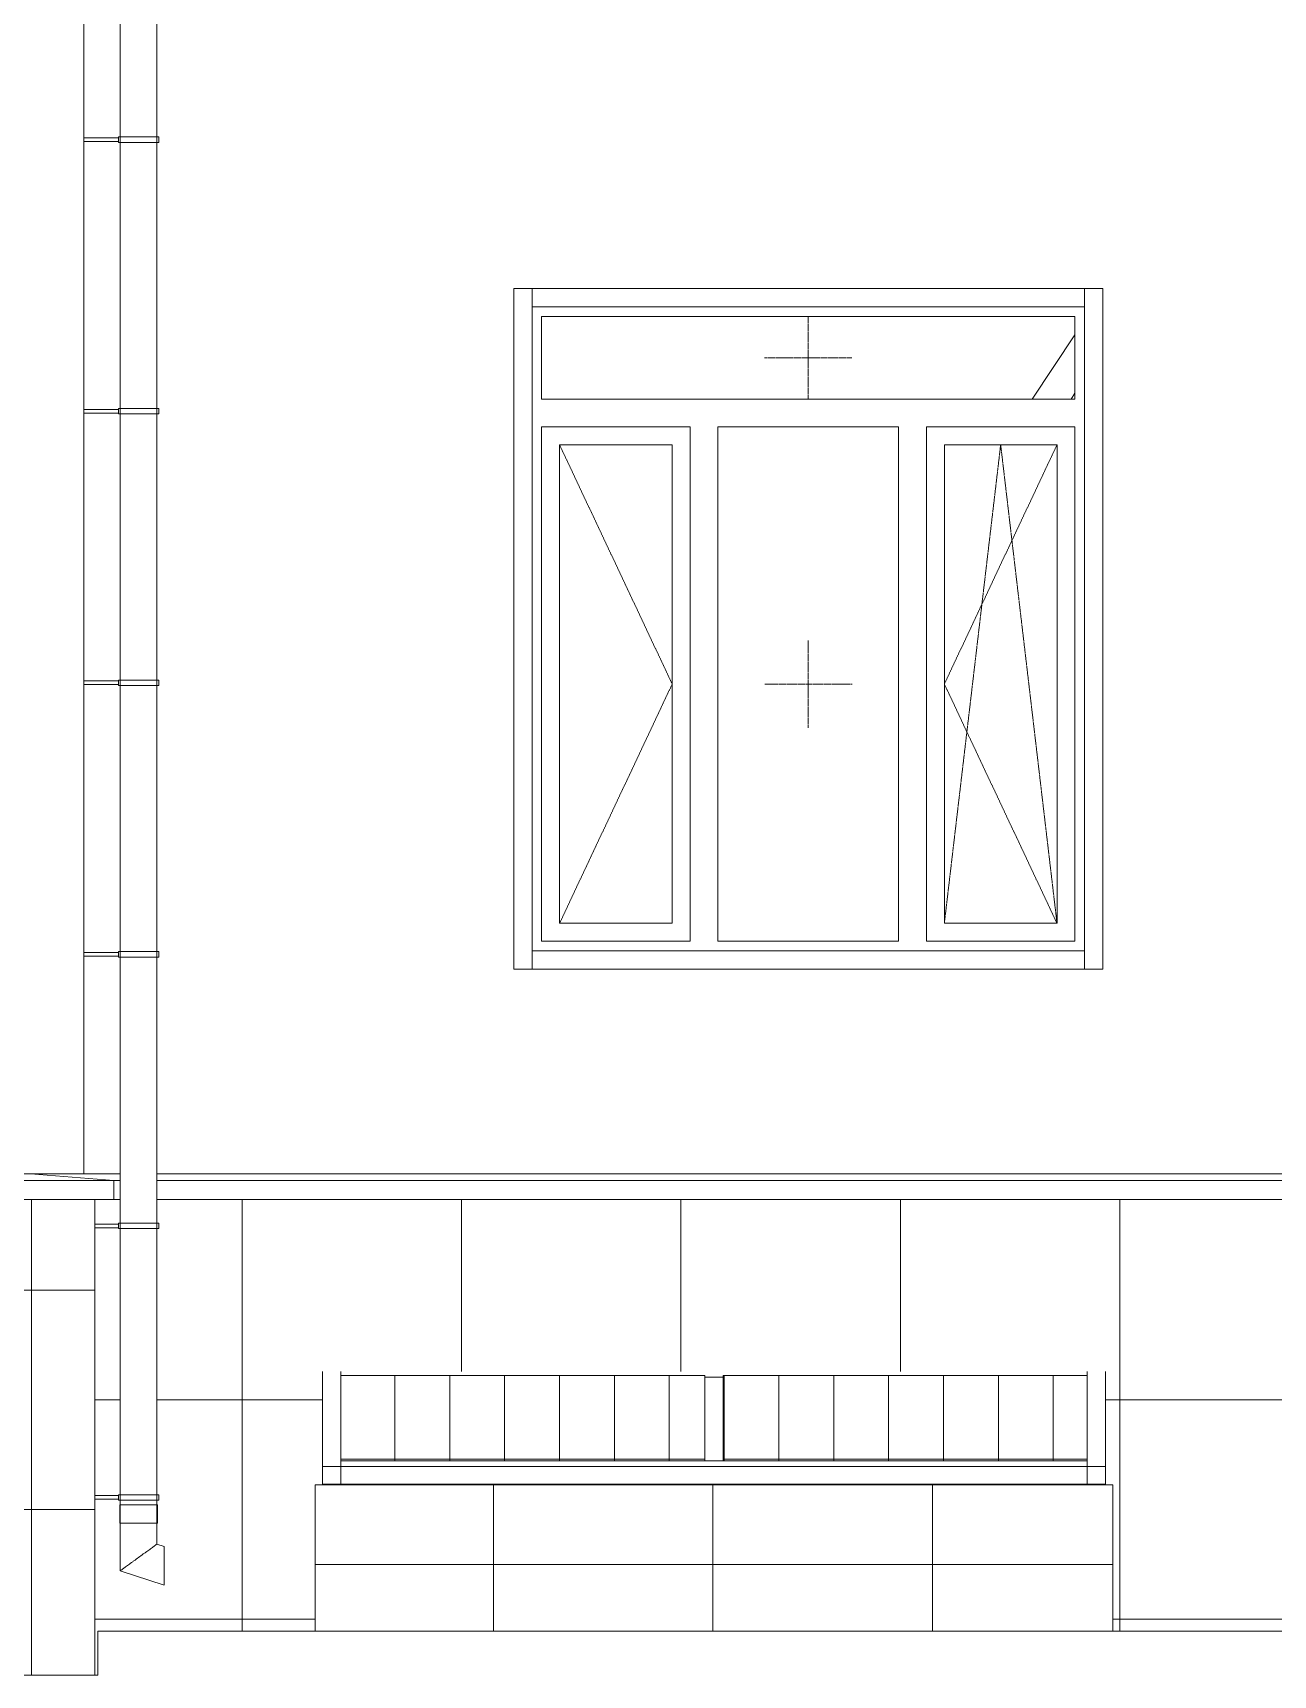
# Model space of a CAD drawing. Header units: millimetres. Extents: x -515342 to 330399, y -224905 to 507333.
# Drawn here: x 239689 to 243080, y 898 to 5387 of the extents above; entities that cross this region are included whole.
import ezdxf

# ---------------------------------------------------------------- set-up
doc = ezdxf.new("R2010")
doc.units = ezdxf.units.MM
doc.linetypes.add('ASVP_Штриховая_ш2 п1', pattern=[3, 2, -1])
doc.layers.get('0').update_dxf_attribs({"lineweight": 0})
for name, color, linetype, lineweight in [('Витраж', 7, 'Continuous', 0), ('Линии', 7, 'Continuous', 0), ('Обобщенные модели', 7, 'Continuous', 0), ('Ограждение', 7, 'Continuous', 0), ('Окна', 7, 'Continuous', 0), ('Окна открывание', 7, 'Continuous', 0), ('Панели витража', 7, 'Continuous', 0), ('Стены внутренние', 7, 'Continuous', 0), ('Стены штриховка поверхности', 7, 'Continuous', 0)]:
    doc.layers.add(name, color=color, linetype=linetype, lineweight=lineweight)
pattern_1 = [(236.31, (995.8, 1244.6), (-1777.996, -3556.002), [641.07, -5769.6]), (236.31, (1031.34, 1137.9), (-1777.996, -3556.002), [384.64, -6026.03]), (236.31, (818, 1137.9), (-1777.996, -3556.002), [384.64, -6026.03])]
pattern_2 = [(90, (-71.02, -10380.49), (-150, 9e-15), [])]
pattern_3 = [(90, (-71.02, 9800.7), (-150, 9e-15), [])]

# ---------------------------------------------------------------- blocks, each defined once
blk = doc.blocks.new('Окно_ПВХ_3Створки_1Фрамуга-верх - АР_Окно_ОП_1820_h_х1570_3ст2фр-в-V13-О_АР_Эскиз_Фасад 1-12 копия 1')
at = {"layer": 'Окна открывание'}
h = blk.add_hatch(dxfattribs=at)
h.set_pattern_fill('FP_1', color=256, style=0, pattern_type=2)
h.set_pattern_definition(pattern_1)
h.paths.add_polyline_path([(18531.3, 2318), (19214.9, 2318), (19214.9, 2544), (17756.9, 2544), (17756.9, 2318), (18238.9, 2318)])
h = blk.add_hatch(dxfattribs=at)
h.set_pattern_fill('FP_1', color=256, style=0, pattern_type=2)
h.set_pattern_definition(pattern_1)
h.paths.add_polyline_path([(18732.9, 836), (18732.9, 2242), (18238.9, 2242), (18238.9, 836), (18630.7, 836)])
at = {"layer": 'Окна'}
for p, q in [((19214.9, 2544), (17756.9, 2544)), ((17756.9, 2544), (17756.9, 2318)), ((19214.9, 2318), (19214.9, 2544)), ((19214.9, 2318), (17756.9, 2318)), ((18162.9, 2242), (17756.9, 2242)), ((17756.9, 2242), (17756.9, 836)), ((18162.9, 836), (18162.9, 2242)), ((18732.9, 2242), (18238.9, 2242)), ((18238.9, 836), (18238.9, 2242)), ((18732.9, 836), (18732.9, 2242)), ((19214.9, 2242), (18808.9, 2242)), ((18808.9, 836), (18808.9, 2242)), ((19214.9, 836), (19214.9, 2242)), ((17805.9, 2193), (17805.9, 885)), ((18113.9, 2193), (17805.9, 2193)), ((18113.9, 2193), (18113.9, 885)), ((18857.9, 2193), (18857.9, 885)), ((19165.9, 2193), (18857.9, 2193)), ((19165.9, 2193), (19165.9, 885)), ((17805.9, 885), (18113.9, 885)), ((18857.9, 885), (19165.9, 885)), ((17756.9, 836), (18162.9, 836)), ((18238.9, 836), (18732.9, 836)), ((18808.9, 836), (19214.9, 836))]:
    blk.add_line(p, q, dxfattribs=at)
at = {"layer": 'Окна открывание', "linetype": 'ASVP_Штриховая_ш2 п1'}
for p, q in [((18485.9, 2318), (18485.9, 2544)), ((18365.9, 2431), (18605.9, 2431)), ((17805.9, 2193), (18113.9, 1539)), ((19011.9, 2193), (18857.9, 885)), ((19165.9, 2193), (18857.9, 1539)), ((19165.9, 885), (19011.9, 2193)), ((18485.9, 1419), (18485.9, 1659)), ((18113.9, 1539), (17805.9, 885)), ((18605.9, 1539), (18365.9, 1539)), ((18857.9, 1539), (19165.9, 885))]:
    blk.add_line(p, q, dxfattribs=at)
blk = doc.blocks.new('Прямоугольный импост - АР_Откос_Металлический_50х330 Коричневый Правый-9899916-О_АР_Эскиз_Фасад 1-12 копия 1')
at = {"layer": 'Витраж'}
for p, q in [((17730.9, 2570), (17730.9, 2620)), ((19240.9, 2620), (17730.9, 2620)), ((19240.9, 2620), (19240.9, 2570)), ((19240.9, 2570), (17730.9, 2570))]:
    blk.add_line(p, q, dxfattribs=at)
blk = doc.blocks.new('Прямоугольный импост - АР_Откос_Металлический_50х330 Коричневый Левый-9899770-О_АР_Эскиз_Фасад 1-12 копия 1')
at = {"layer": 'Витраж'}
for p, q in [((17730.9, 760), (17730.9, 810)), ((17730.9, 810), (19240.9, 810)), ((19240.9, 810), (19240.9, 760)), ((17730.9, 760), (19240.9, 760))]:
    blk.add_line(p, q, dxfattribs=at)
blk = doc.blocks.new('Прямоугольный импост - АР_Откос_Металлический_50х330 Коричневый Правый-9899914-О_АР_Эскиз_Фасад 1-12 копия 1')
at = {"layer": 'Витраж'}
for p, q in [((38540.1, 2620), (38590.1, 2620)), ((38540.1, 2620), (38540.1, 760)), ((38590.1, 2620), (38590.1, 760)), ((38590.1, 760), (38540.1, 760))]:
    blk.add_line(p, q, dxfattribs=at)
blk = doc.blocks.new('Прямоугольный импост - АР_Откос_Металлический_50х330 Коричневый Левый-9899768-О_АР_Эскиз_Фасад 1-12 копия 1')
at = {"layer": 'Витраж'}
for p, q in [((40000.1, 2620), (40050.1, 2620)), ((40000.1, 760), (40000.1, 2620)), ((40050.1, 760), (40050.1, 2620)), ((40050.1, 760), (40000.1, 760))]:
    blk.add_line(p, q, dxfattribs=at)
blk = doc.blocks.new('ASVP_ОМ_Водосточная труба_На стене - Труба 100-9884163-О_АР_Эскиз_Фасад 1-12 копия 1')
at = {"layer": 'Обобщенные модели'}
for p, q in [((16605, 12745.7), (16605, -754.3)), ((16705, -754.3), (16705, 12745.7))]:
    blk.add_line(p, q, dxfattribs=at)
blk = doc.blocks.new('Влж_Водосточная труба_Хомут - Хомут-V276-О_АР_Эскиз_Фасад 1-12 копия 1')
at = {"layer": 'Обобщенные модели'}
for p, q in [((16600, -679.3), (16535, -679.3)), ((16535, -689.3), (16600, -689.3)), ((16600, -676.8), (16600, -679.3)), ((16600, -676.8), (16655, -676.8)), ((16600, -689.3), (16600, -691.8)), ((16655, -691.8), (16600, -691.8)), ((16655, -676.8), (16710, -676.8)), ((16710, -691.8), (16655, -691.8)), ((16710, -691.8), (16710, -676.8))]:
    blk.add_line(p, q, dxfattribs=at)
blk.add_open_spline([(16600, -679.3), (16600, -679.3), (16600, -679.3), (16600, -679.3)], degree=3, dxfattribs=at)
for points, knots in [([(16600, -679.3), (16600, -679.3), (16600, -679.3), (16600, -679.3), (16600, -679.5), (16600, -679.8), (16600.1, -680.4), (16600.1, -681.2), (16600.2, -682.5), (16600.2, -683.5), (16600.2, -684.3)], [0.5000435, 0.5000435, 0.5000435, 0.5000435, 0.5138889, 0.5486111, 0.5833333, 0.6527778, 0.7222222, 0.7916667, 0.8611111, 1, 1, 1, 1]), ([(16600.2, -684.3), (16600.2, -684.6), (16600.2, -685.2), (16600.2, -686), (16600.2, -686.8), (16600.1, -687.5), (16600.1, -688.1), (16600.1, -688.6), (16600, -689), (16600, -689.2), (16600, -689.3), (16600, -689.3)], [0, 0, 0, 0, 0.0555556, 0.1111111, 0.1666667, 0.2222222, 0.2777778, 0.3333333, 0.3888889, 0.4444444, 0.4999565, 0.4999565, 0.4999565, 0.4999565]), ([(16600, -689.3), (16600, -689.3), (16600, -689.3), (16600, -689.2), (16600, -689.2)], [0.49995738, 0.49995738, 0.49995738, 0.49995738, 0.51388889, 0.54861111, 0.54861111, 0.54861111, 0.54861111])]:
    blk.add_open_spline(points, degree=3, knots=knots, dxfattribs=at)
blk = doc.blocks.new('Влж_Водосточная труба_Хомут - Хомут-V277-О_АР_Эскиз_Фасад 1-12 копия 1')
at = {"layer": 'Обобщенные модели'}
for p, q in [((16600, 805.2), (16505, 805.2)), ((16505, 795.2), (16600, 795.2)), ((16600, 807.7), (16600, 805.2)), ((16600, 807.7), (16655, 807.7)), ((16600, 795.2), (16600, 792.7)), ((16655, 792.7), (16600, 792.7)), ((16655, 807.7), (16710, 807.7)), ((16710, 792.7), (16655, 792.7)), ((16710, 792.7), (16710, 807.7))]:
    blk.add_line(p, q, dxfattribs=at)
blk.add_open_spline([(16600, 805.1), (16600, 805.1), (16600, 805.2), (16600, 805.2)], degree=3, dxfattribs=at)
for points, knots in [([(16600, 805.2), (16600, 805.2), (16600, 805.2), (16600, 805.1), (16600, 805), (16600, 804.6), (16600.1, 804), (16600.1, 803.2), (16600.2, 802.2), (16600.2, 801.3), (16600.2, 800.8)], [0.5000435, 0.5000435, 0.5000435, 0.5000435, 0.5138889, 0.5486111, 0.5833333, 0.6527778, 0.7222222, 0.7916667, 0.8611111, 0.958074, 0.958074, 0.958074, 0.958074]), ([(16600.2, 800.2), (16600.2, 799.9), (16600.2, 799.3), (16600.2, 798.5), (16600.2, 797.7), (16600.1, 796.9), (16600.1, 796.3), (16600.1, 795.8), (16600, 795.5), (16600, 795.2), (16600, 795.2), (16600, 795.2)], [0, 0, 0, 0, 0.0555556, 0.1111111, 0.1666667, 0.2222222, 0.2777778, 0.3333333, 0.3888889, 0.4444444, 0.4999565, 0.4999565, 0.4999565, 0.4999565]), ([(16600, 795.2), (16600, 795.2), (16600, 795.2), (16600, 795.2), (16600, 795.2)], [0.49995738, 0.49995738, 0.49995738, 0.49995738, 0.51388889, 0.54861111, 0.54861111, 0.54861111, 0.54861111])]:
    blk.add_open_spline(points, degree=3, knots=knots, dxfattribs=at)
blk = doc.blocks.new('Влж_Водосточная труба_Хомут - Хомут-V274-О_АР_Эскиз_Фасад 1-12 копия 1')
at = {"layer": 'Обобщенные модели'}
for p, q in [((16600, 10454.1), (16505, 10454.1)), ((16505, 10444.1), (16600, 10444.1)), ((16600, 10456.6), (16600, 10454.1)), ((16600, 10456.6), (16655, 10456.6)), ((16600, 10444.1), (16600, 10441.6)), ((16655, 10441.6), (16600, 10441.6)), ((16655, 10456.6), (16710, 10456.6)), ((16710, 10441.6), (16655, 10441.6)), ((16710, 10441.6), (16710, 10456.6))]:
    blk.add_line(p, q, dxfattribs=at)
blk.add_open_spline([(16600, 10454), (16600, 10454), (16600, 10454.1), (16600, 10454.1)], degree=3, dxfattribs=at)
for points, knots in [([(16600, 10454.1), (16600, 10454.1), (16600, 10454.1), (16600, 10454), (16600, 10453.9), (16600, 10453.5), (16600.1, 10452.9), (16600.1, 10452.1), (16600.2, 10450.9), (16600.2, 10449.8), (16600.2, 10449.1)], [0.5000435, 0.5000435, 0.5000435, 0.5000435, 0.5138889, 0.5486111, 0.5833333, 0.6527778, 0.7222222, 0.7916667, 0.8611111, 1, 1, 1, 1]), ([(16600.2, 10449.1), (16600.2, 10448.8), (16600.2, 10448.2), (16600.2, 10447.3), (16600.2, 10446.5), (16600.1, 10445.8), (16600.1, 10445.2), (16600.1, 10444.7), (16600, 10444.3), (16600, 10444.1), (16600, 10444.1), (16600, 10444.1)], [0, 0, 0, 0, 0.0555556, 0.1111111, 0.1666667, 0.2222222, 0.2777778, 0.3333333, 0.3888889, 0.4444444, 0.4999565, 0.4999565, 0.4999565, 0.4999565]), ([(16600, 10444.1), (16600, 10444.1), (16600, 10444.1), (16600, 10444.1), (16600, 10444.1)], [0.49995738, 0.49995738, 0.49995738, 0.49995738, 0.51388889, 0.54861111, 0.54861111, 0.54861111, 0.54861111])]:
    blk.add_open_spline(points, degree=3, knots=knots, dxfattribs=at)
blk = doc.blocks.new('Влж_Водосточная труба_Хомут - Хомут-V278-О_АР_Эскиз_Фасад 1-12 копия 1')
at = {"layer": 'Обобщенные модели'}
for p, q in [((16600, 63), (16535, 63)), ((16535, 53), (16600, 53)), ((16600, 65.5), (16600, 62.9)), ((16600, 65.5), (16655, 65.5)), ((16600, 53), (16600, 50.5)), ((16655, 50.5), (16600, 50.5)), ((16655, 65.5), (16710, 65.5)), ((16710, 50.5), (16655, 50.5)), ((16710, 50.5), (16710, 65.5))]:
    blk.add_line(p, q, dxfattribs=at)
blk.add_open_spline([(16600, 62.9), (16600, 62.9), (16600, 62.9), (16600, 62.9)], degree=3, dxfattribs=at)
for points, knots in [([(16600, 62.9), (16600, 62.9), (16600, 62.9), (16600, 62.9), (16600, 62.8), (16600, 62.4), (16600.1, 61.8), (16600.1, 61), (16600.2, 59.8), (16600.2, 58.7), (16600.2, 58)], [0.5000435, 0.5000435, 0.5000435, 0.5000435, 0.5138889, 0.5486111, 0.5833333, 0.6527778, 0.7222222, 0.7916667, 0.8611111, 1, 1, 1, 1]), ([(16600.2, 58), (16600.2, 57.6), (16600.2, 57.1), (16600.2, 56.2), (16600.2, 55.4), (16600.1, 54.7), (16600.1, 54.1), (16600.1, 53.6), (16600, 53.2), (16600, 53), (16600, 53), (16600, 53)], [0, 0, 0, 0, 0.0555556, 0.1111111, 0.1666667, 0.2222222, 0.2777778, 0.3333333, 0.3888889, 0.4444444, 0.4999565, 0.4999565, 0.4999565, 0.4999565]), ([(16600, 53), (16600, 53), (16600, 53), (16600, 53), (16600, 53)], [0.49995738, 0.49995738, 0.49995738, 0.49995738, 0.51388889, 0.54861111, 0.54861111, 0.54861111, 0.54861111])]:
    blk.add_open_spline(points, degree=3, knots=knots, dxfattribs=at)
blk = doc.blocks.new('ASVP_ОМ_Водосточная труба_Слив - Слив-9747398-О_АР_Эскиз_Фасад 1-12 копия 1')
at = {"layer": 'Обобщенные модели'}
for p, q in [((16603.5, -704.3), (16603.5, -754.3)), ((16603.5, -704.3), (16704.7, -704.3)), ((16705.2, -704.3), (16706.5, -704.3)), ((16706.5, -754.3), (16706.5, -704.3)), ((16704.7, -754.3), (16603.5, -754.3)), ((16605, -754.3), (16605, -884.6)), ((16705, -811.9), (16705, -754.3)), ((16706.5, -754.3), (16705.2, -754.3)), ((16725, -818.4), (16705, -811.9)), ((16605, -884.6), (16725, -923.6))]:
    blk.add_line(p, q, dxfattribs=at)
at = {"layer": 'Обобщенные модели', "flags": 128}
for points in [[(16725, -871), (16725, -858.4), (16725, -846.6), (16725, -836.2), (16725, -827.7), (16725, -821.9), (16725, -818.8)], [(16725, -923.2), (16725, -920.2), (16725, -914.3), (16725, -905.9), (16725, -895.4), (16725, -883.6), (16725, -871)]]:
    blk.add_lwpolyline(points, dxfattribs=at)
at = {"layer": 'Обобщенные модели'}
for points, knots in [([(16655, -848.3), (16650.6, -851.4), (16644.1, -856.2), (16635.8, -862.2), (16629.9, -866.5), (16624.5, -870.5), (16619.5, -874), (16615.2, -877.2), (16610.4, -880.7), (16606.1, -883.8), (16605, -884.6), (16605, -884.6)], [0, 0, 0, 0, 0.0833333, 0.125, 0.1666667, 0.2083333, 0.25, 0.2916667, 0.3333333, 0.4166667, 0.5, 0.5, 0.5, 0.5]), ([(16705, -811.9), (16705, -811.9), (16703.9, -812.8), (16699.6, -815.8), (16694.8, -819.4), (16690.5, -822.5), (16685.5, -826.1), (16680.1, -830.1), (16674.2, -834.3), (16665.9, -840.3), (16659.4, -845.1), (16655, -848.3)], [0.5, 0.5, 0.5, 0.5, 0.5833333, 0.6666667, 0.7083333, 0.75, 0.7916667, 0.8333333, 0.875, 0.9166667, 1, 1, 1, 1])]:
    blk.add_open_spline(points, degree=3, knots=knots, dxfattribs=at)
blk = doc.blocks.new('Ограждение - Ограждение-10016620-О_АР_Эскиз_Фасад 1-12 копия 1')
at = {"layer": 'Ограждение'}
for p, q in [((15305, 130), (15305, 181.8)), ((15305, 181.8), (15375, 181.8)), ((15825, 181.8), (15970, 181.8)), ((16071, 181.8), (16587, 181.8)), ((16359.6, 200), (16587, 181.8)), ((16587, 181.8), (16605, 181.8)), ((16587, 181.8), (16587, 130)), ((16704.9, 181.8), (19958.9, 181.8)), ((19961.9, 200), (19961.9, 190)), ((19961.9, 150), (19961.9, 130)), ((15305, 130), (15375, 130)), ((15825, 130), (15970, 130)), ((16071, 130), (16587, 130)), ((16587, 130), (16605, 130)), ((16704.9, 130), (19961.9, 130))]:
    blk.add_line(p, q, dxfattribs=at)
blk = doc.blocks.new('Системная панель - АР_ПанельВитража_Монолитный поликарбонат 6мм-V381-О_АР_Эскиз_Фасад 1-12 копия 1')
at = {"layer": 'Панели витража'}
h = blk.add_hatch(dxfattribs=at)
h.set_pattern_fill('FP_32', color=256, style=0, pattern_type=2)
h.set_pattern_definition(pattern_2)
h.paths.add_polyline_path([(17860.3, -579.8), (18203.1, -579.8), (18203.1, -350.8), (17208.1, -350.8), (17208.1, -579.8), (17846.5, -579.8)])
h = blk.add_hatch(dxfattribs=at)
h.set_pattern_fill('FP_33', color=256, style=0, pattern_type=2)
h.set_pattern_definition(pattern_3)
h.paths.add_polyline_path([(18084, -584.5), (18203.1, -584.5), (18203.1, -579.8), (17208.1, -579.8), (17208.1, -584.5), (17860.3, -584.5)])
for p, q in [((18203.1, -350.8), (17208.1, -350.8)), ((17208.1, -350.8), (17208.1, -579.8)), ((18203.1, -579.8), (18203.1, -350.8)), ((17208.1, -579.8), (18203.1, -579.8)), ((17208.1, -579.8), (17208.1, -585.5)), ((18203.1, -585.5), (18203.1, -579.8))]:
    blk.add_line(p, q, dxfattribs=at)
blk = doc.blocks.new('Прямоугольный импост - АР_Импост_50х50 _труба_-10238076-О_АР_Эскиз_Фасад 1-12 копия 1')
at = {"layer": 'Витраж'}
for p, q in [((71703.1, -584.5), (72723.1, -584.5)), ((71703.1, -600), (72723.1, -600)), ((72723.1, -584.5), (72723.1, -600)), ((72723.1, -600), (72723.1, -647.6)), ((72723.1, -647.6), (71703.1, -647.6))]:
    blk.add_line(p, q, dxfattribs=at)
blk = doc.blocks.new('Прямоугольный импост - АР_Импост_50х50 _труба_-V373-О_АР_Эскиз_Фасад 1-12 копия 1')
at = {"layer": 'Витраж'}
for p, q in [((38243.1, -350.8), (38243.1, -340.1)), ((39263.1, -355.5), (39238.1, -355.5))]:
    blk.add_line(p, q, dxfattribs=at)
blk = doc.blocks.new('Прямоугольный импост - АР_Импост_50х50 _труба_-10238183-О_АР_Эскиз_Фасад 1-12 копия 1')
at = {"layer": 'Витраж'}
for p, q in [((70633.1, -340.1), (70633.1, -600)), ((70683.1, -340.1), (70683.1, -350.8)), ((70683.1, -600), (70633.1, -600)), ((70633.1, -600), (70633.1, -647.6)), ((70683.1, -584.5), (70683.1, -600)), ((70683.1, -647.6), (70683.1, -600)), ((70633.1, -647.6), (70683.1, -647.6))]:
    blk.add_line(p, q, dxfattribs=at)
blk = doc.blocks.new('Прямоугольный импост - АР_Импост_50х50 _труба_-V374-О_АР_Эскиз_Фасад 1-12 копия 1')
at = {"layer": 'Витраж'}
for p, q in [((40283.1, -350.8), (40283.1, -340.1)), ((40333.1, -600), (40333.1, -340.1)), ((40283.1, -600), (40283.1, -584.5)), ((40333.1, -600), (40283.1, -600)), ((40283.1, -600), (40283.1, -647.6)), ((40333.1, -647.6), (40333.1, -600)), ((40283.1, -647.6), (40333.1, -647.6))]:
    blk.add_line(p, q, dxfattribs=at)
blk = doc.blocks.new('Системная панель - АР_ПанельВитража_Монолитный поликарбонат 6мм-V382-О_АР_Эскиз_Фасад 1-12 копия 1')
at = {"layer": 'Панели витража'}
h = blk.add_hatch(dxfattribs=at)
h.set_pattern_fill('FP_32', color=256, style=0, pattern_type=2)
h.set_pattern_definition(pattern_2)
h.paths.add_polyline_path([(18253.1, -579.8), (19248.1, -579.8), (19248.1, -350.8), (18253.1, -350.8), (18253.1, -555.1)])
h = blk.add_hatch(dxfattribs=at)
h.set_pattern_fill('FP_33', color=256, style=0, pattern_type=2)
h.set_pattern_definition(pattern_3)
h.paths.add_polyline_path([(19098.1, -584.5), (19248.1, -584.5), (19248.1, -579.8), (18253.1, -579.8), (18253.1, -584.5), (18978.7, -584.5)])
for p, q in [((19248.1, -350.8), (18253.1, -350.8)), ((18253.1, -350.8), (18253.1, -579.8)), ((19248.1, -579.8), (19248.1, -350.8)), ((18253.1, -579.8), (19248.1, -579.8)), ((18253.1, -579.8), (18253.1, -585.5)), ((19248.1, -585.5), (19248.1, -579.8))]:
    blk.add_line(p, q, dxfattribs=at)
blk = doc.blocks.new('Прямоугольный импост - АР_Импост_50х50 _труба_-10238080-О_АР_Эскиз_Фасад 1-12 копия 1')
at = {"layer": 'Витраж'}
for p, q in [((70683.1, -600), (70683.1, -584.5)), ((70683.1, -584.5), (71703.1, -584.5)), ((70683.1, -647.6), (70683.1, -600)), ((70683.1, -600), (71703.1, -600)), ((71703.1, -647.6), (70683.1, -647.6))]:
    blk.add_line(p, q, dxfattribs=at)
blk = doc.blocks.new('Прямоугольный импост - АР_Импост_50х50 _труба_-V376-О_АР_Эскиз_Фасад 1-12 копия 1')
at = {"layer": 'Витраж'}
for p, q in [((39288.1, -355.5), (39263.1, -355.5)), ((40283.1, -340.1), (40283.1, -350.8))]:
    blk.add_line(p, q, dxfattribs=at)
blk = doc.blocks.new('Прямоугольный импост - АР_Импост_50х50 _труба_-10238181-О_АР_Эскиз_Фасад 1-12 копия 1')
at = {"layer": 'Витраж'}
for p, q in [((71678.1, -355.5), (71728.1, -355.5)), ((71728.1, -584.5), (71678.1, -584.5))]:
    blk.add_line(p, q, dxfattribs=at)
blk = doc.blocks.new('СД_Люблино_Фасады_rvt-1-О_АР_Эскиз_Фасад 1-12 копия 1')
at = {"layer": 'Стены штриховка поверхности', "true_color": 0xcacaca}
h = blk.add_hatch(dxfattribs=at)
h.set_pattern_fill('FP_10', color=9, style=0, pattern_type=2)
h.set_pattern_definition([(0, (20060.9, -3150), (0, 600), []), (90, (20060.9, -3150), (-600, 4e-14), [])])
h.paths.add_polyline_path([(16535, -1170), (16544, -1169.7), (16544, -1050), (17138.1, -1050), (17138.1, -650), (19318.1, -650), (19318.1, -1050), (20010.9, -1050), (20010.9, 150), (19961.9, 150), (19961.9, 130), (16705, 130), (16705, 65.5), (16710, 65.5), (16710, 50.5), (16705, 50.5), (16705, -676.8), (16710, -676.8), (16710, -691.8), (16705, -691.8), (16705, -704.3), (16706.5, -704.3), (16706.5, -754.3), (16705, -754.3), (16705, -811.9), (16725, -818.8), (16725, -923.2), (16605, -884.6), (16605, -754.3), (16603.5, -754.3), (16603.5, -704.3), (16605, -704.3), (16605, -691.8), (16601.9, -691.8), (16600.1, -688.6), (16600, -689.2), (16535, -689.3), (16535, -1050)])
h.paths.add_polyline_path([(16600.2, -684.3), (16601.9, -676.8), (16605, -676.8), (16604.7, 50.5), (16601.9, 50.5), (16600.1, 53.6), (16600, 53), (16535, 53), (16535, -679.3), (16600.1, -679.9), (16600.2, -683)])
h.paths.add_polyline_path([(19298.1, -647.6), (17158.1, -647.6), (17158.1, -340.1), (19298.1, -340.1), (19298.1, -641.5)])
h.paths.add_polyline_path([(16601.9, 50.5), (16600.9, 50.5), (16600.6, 54.7)])
h.paths.add_polyline_path([(16600.2, 58), (16601.9, 65.5), (16605, 65.5), (16605, 130), (16535, 130), (16535, 62.9), (16600.1, 62.3), (16600.2, 58.8)])
h = blk.add_hatch(dxfattribs=at)
h.set_pattern_fill('FP_9', color=9, style=0, pattern_type=2)
h.set_pattern_definition([(0, (16485, 150), (0, 600), []), (90, (16485, 150), (-600, 4e-14), [])])
h.paths.add_polyline_path([(15847.3, -1170), (16535, -1170), (16535, 130), (16070, 130), (16071.1, -772.5), (16075, -772.5), (16075, -787.5), (16070, -787.5), (16071, -908.2), (16089.6, -914.6), (16089.6, -1018.9), (15969.6, -980.3), (15969.6, -850), (15968.1, -850), (15968.1, -800), (15970, -800), (15969.6, -787.5), (15966.9, -787.5), (15965.1, -784.3), (15965, -784.9), (15825, -785), (15825, -1170), (15835, -1170)])
h.paths.add_polyline_path([(15340, -1000), (15375, -1000), (15375, 130), (15305, 130), (15305, -1000)])
h.paths.add_polyline_path([(15966.9, -787.5), (15965.9, -787.5), (15965.6, -783.2)])
h.paths.add_polyline_path([(15965.2, -780), (15966.9, -772.5), (15970, -772.5), (15970, 130), (15825, 130), (15825, -775), (15965.1, -775.7), (15965.2, -778.7)])
h = blk.add_hatch(dxfattribs=at)
h.set_pattern_fill('FP_38', color=9, style=0, pattern_type=2)
h.set_pattern_definition([(0, (17148.1, 0), (0, 600), []), (90, (17148.1, 0), (-600, 4e-14), [])])
h.paths.add_polyline_path([(17138.1, -1050), (19318.1, -1050), (19318.1, -650), (17138.1, -650), (17138.1, -994.2)])
at = {"layer": 'Стены внутренние'}
for p, q in [((16505, 200), (16505, 13287.5)), ((16071, 200), (16505, 200)), ((16505, 200), (16605, 200)), ((16704.9, 200), (20086.3, 200)), ((16535, -1170), (16535, 130)), ((19318.1, -650), (17138.1, -650)), ((17138.1, -650), (17138.1, -1050)), ((19318.1, -1050), (19318.1, -650))]:
    blk.add_line(p, q, dxfattribs=at)
at = {"layer": 'Витраж', "lineweight": 9}
for name, p in [('Прямоугольный импост - АР_Откос_Металлический_50х330 Коричневый Правый-9899914-О_АР_Эскиз_Фасад 1-12 копия 1', (-20859.2, 0)), ('Прямоугольный импост - АР_Откос_Металлический_50х330 Коричневый Правый-9899916-О_АР_Эскиз_Фасад 1-12 копия 1', (0, 0)), ('Прямоугольный импост - АР_Откос_Металлический_50х330 Коричневый Левый-9899768-О_АР_Эскиз_Фасад 1-12 копия 1', (-20759.2, 0)), ('Прямоугольный импост - АР_Откос_Металлический_50х330 Коричневый Левый-9899770-О_АР_Эскиз_Фасад 1-12 копия 1', (0, 0)), ('Прямоугольный импост - АР_Импост_50х50 _труба_-10238183-О_АР_Эскиз_Фасад 1-12 копия 1', (-53475, 0)), ('Прямоугольный импост - АР_Импост_50х50 _труба_-V373-О_АР_Эскиз_Фасад 1-12 копия 1', (-21035, 0)), ('Прямоугольный импост - АР_Импост_50х50 _труба_-10238181-О_АР_Эскиз_Фасад 1-12 копия 1', (-53475, 0)), ('Прямоугольный импост - АР_Импост_50х50 _труба_-V376-О_АР_Эскиз_Фасад 1-12 копия 1', (-21035, 0)), ('Прямоугольный импост - АР_Импост_50х50 _труба_-V374-О_АР_Эскиз_Фасад 1-12 копия 1', (-21035, 0)), ('Прямоугольный импост - АР_Импост_50х50 _труба_-10238080-О_АР_Эскиз_Фасад 1-12 копия 1', (-53475, 0)), ('Прямоугольный импост - АР_Импост_50х50 _труба_-10238076-О_АР_Эскиз_Фасад 1-12 копия 1', (-53475, 0))]:
    blk.add_blockref(name, p, dxfattribs=at)
at = {"layer": 'Обобщенные модели', "lineweight": 9}
for name, p in [('ASVP_ОМ_Водосточная труба_На стене - Труба 100-9884163-О_АР_Эскиз_Фасад 1-12 копия 1', (0, 0)), ('Влж_Водосточная труба_Хомут - Хомут-V274-О_АР_Эскиз_Фасад 1-12 копия 1', (0, -7422.2)), ('Влж_Водосточная труба_Хомут - Хомут-V274-О_АР_Эскиз_Фасад 1-12 копия 1', (0, -8164.4)), ('Влж_Водосточная труба_Хомут - Хомут-V274-О_АР_Эскиз_Фасад 1-12 копия 1', (0, -8906.7)), ('Влж_Водосточная труба_Хомут - Хомут-V277-О_АР_Эскиз_Фасад 1-12 копия 1', (0, 0)), ('Влж_Водосточная труба_Хомут - Хомут-V278-О_АР_Эскиз_Фасад 1-12 копия 1', (0, 0)), ('Влж_Водосточная труба_Хомут - Хомут-V276-О_АР_Эскиз_Фасад 1-12 копия 1', (0, 0)), ('ASVP_ОМ_Водосточная труба_Слив - Слив-9747398-О_АР_Эскиз_Фасад 1-12 копия 1', (0, 0))]:
    blk.add_blockref(name, p, dxfattribs=at)
at = {"layer": 'Ограждение', "lineweight": 9}
blk.add_blockref('Ограждение - Ограждение-10016620-О_АР_Эскиз_Фасад 1-12 копия 1', (0, 0), dxfattribs=at)
at = {"layer": 'Окна', "lineweight": 9}
blk.add_blockref('Окно_ПВХ_3Створки_1Фрамуга-верх - АР_Окно_ОП_1820_h_х1570_3ст2фр-в-V13-О_АР_Эскиз_Фасад 1-12 копия 1', (0, 0), dxfattribs=at)
at = {"layer": 'Панели витража', "lineweight": 9}
for name in ['Системная панель - АР_ПанельВитража_Монолитный поликарбонат 6мм-V381-О_АР_Эскиз_Фасад 1-12 копия 1', 'Системная панель - АР_ПанельВитража_Монолитный поликарбонат 6мм-V382-О_АР_Эскиз_Фасад 1-12 копия 1']:
    blk.add_blockref(name, (0, 0), dxfattribs=at)

msp = doc.modelspace()

# ---------------------------------------------------------------- linework, layer by layer
at = {"layer": 'Линии'}
for p, q in [((245095.8289, 1017.7355), (239867.3997, 1017.7355)), ((239867.3997, 1017.7355), (239867.3997, 897.7355)), ((239867.3997, 897.7355), (239283.3997, 897.7355))]:
    msp.add_line(p, q, dxfattribs=at)

# ---------------------------------------------------------------- block references
msp.add_blockref('СД_Люблино_Фасады_rvt-1-О_АР_Эскиз_Фасад 1-12 копия 1', (223323.3997, 2067.7355))

doc.saveas('drawing.dxf')
